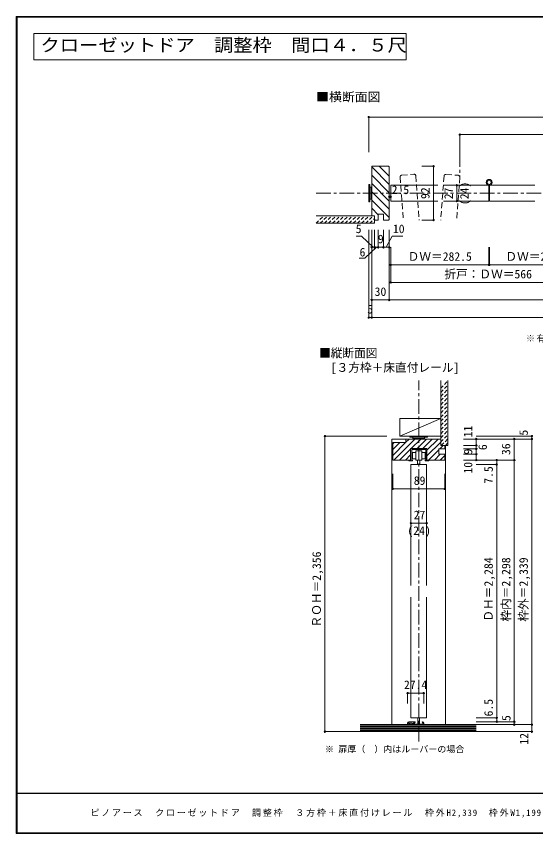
# Model space of a CAD drawing. Units: millimetres, scale not verified. Extents: x -973 to 977, y -718 to 696.
# Drawn here: x -973 to -85, y -701 to 696 of the extents above; entities that cross this region are included whole.
import ezdxf
from ezdxf.enums import TextEntityAlignment as Align

# ---------------------------------------------------------------- set-up
doc = ezdxf.new("R2010")
doc.units = ezdxf.units.MM
doc.header["$LTSCALE"] = 5
doc.header["$PDMODE"] = 32
doc.header["$PDSIZE"] = 2.5
for name, pattern in [('CHAIN1', [8, 5, -1, 1, -1]), ('DASHED1', [1.8, 1.2, -0.6]), ('DASHED2', [3, 2, -1])]:
    doc.linetypes.add(name, pattern=pattern)
for name, color, linetype, lineweight in [('0-1_通り芯', 4, 'CHAIN1', 9), ('0-3_仕上げ', 2, 'Continuous', 9), ('0-4_枠', 7, 'Continuous', 9), ('0-6_扉', 6, 'Continuous', 9), ('0-7_金物', 7, 'Continuous', 9), ('0-A_文字', 7, 'Continuous', 9), ('0-B_寸法', 7, 'Continuous', 9), ('0-C_ハッチ', 4, 'DASHED1', 9), ('F-1_枠', 6, 'Continuous', 9)]:
    doc.layers.add(name, color=color, linetype=linetype, lineweight=lineweight)
doc.layers.add('F-A_文字', color=7, linetype='Continuous')
doc.styles.add('ＭＳ ゴシック', font='')
doc.styles.get('ＭＳ ゴシック').set_extended_font_data('MS Gothic')

msp = doc.modelspace()

# ---------------------------------------------------------------- linework, layer by layer
at = {"layer": '0-1_通り芯'}
for p, q in [((-214.664, 463.658), (-214.664, 421.422)), ((-460.347, 393.658), (463.653, 393.658)), ((-284.847, -543.189), (-284.847, 73.5))]:
    msp.add_line(p, q, dxfattribs=at)
at = {"layer": '0-3_仕上げ'}
for p, q in [((-360.347, 354.658), (-460.347, 354.658)), ((-360.347, 342.158), (-460.347, 342.158)), ((-247.347, -37.5), (-247.347, 73.5)), ((-234.847, -37.5), (-234.847, 73.5)), ((-234.847, -37.5), (-247.347, -37.5)), ((-186.347, -514.5), (-385.347, -514.5)), ((-385.347, -526.5), (-186.347, -526.5))]:
    msp.add_line(p, q, dxfattribs=at)
at = {"layer": '0-3_仕上げ', "color": 4}
for p, q in [((-247.347, 8.524), (-317.347, -21.476)), ((-317.347, 8.524), (-317.347, -21.476)), ((-247.347, 8.524), (-317.347, 8.524)), ((-247.347, -32.476), (-247.347, -2.476)), ((-317.347, -21.476), (-247.347, -21.476))]:
    msp.add_line(p, q, dxfattribs=at)
at = {"layer": '0-3_仕上げ', "color": 7}
for p, q in [((-385.347, -516.5), (-186.347, -516.5)), ((-385.347, -518.5), (-186.347, -518.5)), ((-385.347, -520.5), (-186.347, -520.5)), ((-385.347, -522.5), (-186.347, -522.5)), ((-385.347, -524.5), (-186.347, -524.5))]:
    msp.add_line(p, q, dxfattribs=at)
at = {"layer": '0-4_枠', "color": 3}
for p, q in [((-365.347, 439.658), (-365.347, 354.658)), ((-336.347, 439.658), (-365.347, 439.658)), ((-336.347, 439.658), (-335.347, 438.658)), ((-335.347, 438.658), (-335.347, 348.658)), ((-360.347, 354.658), (-365.347, 354.658)), ((-360.347, 354.658), (-360.347, 347.658)), ((-354.347, 357.658), (-354.347, 347.658)), ((-345.347, 357.658), (-354.347, 357.658)), ((-345.347, 357.658), (-345.347, 347.658)), ((-354.347, 347.658), (-360.347, 347.658)), ((-336.347, 347.658), (-345.347, 347.658)), ((-335.347, 348.658), (-336.347, 347.658)), ((-306.847, -26.5), (-247.347, -26.5)), ((-306.847, -26.5), (-306.847, -32.5)), ((-247.347, -37.5), (-247.347, -26.5)), ((-329.347, -32.5), (-306.847, -32.5)), ((-329.347, -32.5), (-329.347, -62.5)), ((-247.347, -37.5), (-240.347, -37.5)), ((-240.347, -37.5), (-240.347, -43.5)), ((-298.847, -42.5), (-270.847, -42.5)), ((-270.847, -42.5), (-270.847, -62.5)), ((-250.347, -43.5), (-250.347, -52.5)), ((-250.347, -43.5), (-240.347, -43.5)), ((-250.347, -52.5), (-240.347, -52.5)), ((-240.347, -52.5), (-240.347, -62.5)), ((-270.847, -62.5), (-240.347, -62.5))]:
    msp.add_line(p, q, dxfattribs=at)
at = {"layer": '0-4_枠', "color": 4}
for p, q in [((-330.847, -514.5), (-330.847, -26.5)), ((-306.847, -26.5), (-330.847, -26.5)), ((-238.847, -514.5), (-238.847, -37.5))]:
    msp.add_line(p, q, dxfattribs=at)
at = {"layer": '0-4_枠'}
for p, q in [((-303.847, -514.5), (-303.847, -511.8)), ((-303.847, -514.5), (-302.847, -514.5)), ((-302.847, -514.5), (-302.847, -511.757)), ((-301.847, -509.8), (-298.147, -509.8)), ((-300.947, -514.5), (-299.847, -514.5)), ((-299.847, -514.5), (-299.847, -511.9)), ((-299.747, -511.8), (-295.947, -511.8)), ((-297.847, -510.1), (-298.147, -509.8)), ((-297.847, -510.1), (-297.547, -509.8)), ((-291.247, -509.8), (-297.547, -509.8)), ((-295.847, -514.5), (-295.847, -511.9)), ((-295.847, -514.5), (-294.747, -514.5)), ((-294.747, -514.5), (-294.747, -512.574)), ((-294.659, -512.362), (-293.659, -511.362)), ((-293.147, -511.574), (-293.147, -513.5)), ((-292.147, -514.5), (-276.447, -514.5)), ((-292.047, -511.1), (-292.047, -513.1)), ((-291.147, -510.8), (-291.747, -510.8)), ((-291.547, -513.6), (-285.147, -513.6)), ((-290.947, -510.1), (-290.947, -510.6)), ((-284.847, -513.9), (-285.147, -513.6)), ((-278.747, -510.1), (-278.747, -510.6)), ((-278.547, -510.8), (-277.947, -510.8)), ((-277.647, -511.1), (-277.647, -513.1)), ((-276.447, -511.8), (-276.447, -514.5))]:
    msp.add_line(p, q, dxfattribs=at)
at = {"layer": '0-4_枠', "color": 3}
msp.add_lwpolyline([(-329.347, -62.5), (-298.847, -62.5), (-298.847, -42.5)], dxfattribs=at)
at = {"layer": '0-4_枠'}
for points in [[(-300.947, -514.5), (-300.947, -512.45), (-301.993, -511.404)], [(-284.847, -513.9), (-284.547, -513.6), (-278.147, -513.6)]]:
    msp.add_lwpolyline(points, dxfattribs=at)
for centre, radius, start, end in [((-301.847, -511.8), 2, 90, 180), ((-302.347, -511.757), 0.5, 45, 180), ((-299.747, -511.9), 0.1, 90, 180), ((-295.947, -511.9), 0.1, 0, 90), ((-294.447, -512.574), 0.3, 135, 180), ((-293.447, -511.574), 0.3, 360, 135), ((-292.147, -513.5), 1, 180, 270), ((-291.747, -511.1), 0.3, 90, 180), ((-291.547, -513.1), 0.5, 180, 270), ((-291.247, -510.1), 0.3, 360, 90), ((-291.147, -510.6), 0.2, 270, 360), ((-278.447, -510.1), 0.3, 90, 180), ((-278.547, -510.6), 0.2, 180, 270), ((-278.447, -511.8), 2, 360, 90), ((-278.147, -513.1), 0.5, 270, 0), ((-277.947, -511.1), 0.3, 0, 90)]:
    msp.add_arc(centre, radius, start, end, dxfattribs=at)
at = {"layer": '0-6_扉', "color": 2, "linetype": 'DASHED2'}
for p, q in [((-316.739, 421.194), (-311.15, 347.658)), ((-313.975, 424.413), (-293.035, 426.004)), ((-289.816, 423.24), (-284.072, 347.658)), ((-241.586, 423.013), (-247.313, 347.658)), ((-238.367, 425.777), (-217.428, 424.186)), ((-214.664, 420.967), (-220.235, 347.658))]:
    msp.add_line(p, q, dxfattribs=at)
at = {"layer": '0-6_扉'}
for p, q in [((-332.847, 407.158), (-252.347, 407.158)), ((-332.847, 407.158), (-332.847, 380.158)), ((-163.847, 407.158), (-86.347, 407.158)), ((-163.847, 407.158), (-86.347, 407.158)), ((-163.847, 407.158), (-163.847, 380.158)), ((-332.847, 380.158), (-252.347, 380.158)), ((-242.347, 380.158), (-164.847, 380.158)), ((-163.847, 380.158), (-86.347, 380.158)), ((-298.347, -70), (-298.347, -276.5)), ((-271.347, -70), (-298.347, -70)), ((-271.347, -70), (-271.347, -276.5)), ((-298.347, -296.5), (-298.347, -503)), ((-271.347, -296.5), (-271.347, -503)), ((-298.347, -503), (-271.347, -503))]:
    msp.add_line(p, q, dxfattribs=at)
msp.add_lwpolyline([(-242.347, 407.158), (-164.847, 407.158), (-164.847, 380.158)], dxfattribs=at)
at = {"layer": '0-6_扉', "color": 2, "linetype": 'DASHED2'}
for centre, start, end in [((-313.747, 421.422), 94.34602, 184.34602), ((-292.808, 423.013), 4.34602, 94.34602), ((-238.595, 422.786), 85.65398, 175.65398), ((-217.655, 421.194), 355.65398, 85.65398)]:
    msp.add_arc(centre, 3, start, end, dxfattribs=at)
at = {"layer": '0-7_金物'}
for p, q in [((-370.347, 378.658), (-370.347, 408.658)), ((-370.347, 408.658), (-368.347, 408.658)), ((-368.347, 378.658), (-368.347, 408.658)), ((-368.347, 403.658), (-366.347, 403.658)), ((-366.347, 383.658), (-366.347, 403.658)), ((-365.347, 402.658), (-366.347, 402.658)), ((-370.347, 378.658), (-368.347, 378.658)), ((-368.347, 383.658), (-366.347, 383.658)), ((-366.347, 384.658), (-365.347, 384.658)), ((-299.847, -21.476), (-299.847, -23.476)), ((-299.847, -21.476), (-269.847, -21.476)), ((-299.847, -23.476), (-269.847, -23.476)), ((-294.847, -23.476), (-294.847, -25.476)), ((-294.847, -25.476), (-274.847, -25.476)), ((-293.847, -25.476), (-293.847, -26.5)), ((-275.847, -26.5), (-275.847, -25.476)), ((-274.847, -23.476), (-274.847, -25.476)), ((-269.847, -21.476), (-269.847, -23.476)), ((-296.847, -44.5), (-296.847, -62.5)), ((-272.847, -44.5), (-296.847, -44.5)), ((-295.817, -49.298), (-295.817, -60.298)), ((-289.847, -49.298), (-295.817, -49.298)), ((-272.847, -62.5), (-272.847, -44.5)), ((-298.847, -62.5), (-301.847, -62.5)), ((-301.847, -62.5), (-301.847, -63.5)), ((-295.68, -63.5), (-301.847, -63.5)), ((-296.847, -62.5), (-295.68, -62.5)), ((-295.817, -60.298), (-289.847, -60.298)), ((-295.68, -63.5), (-295.68, -62.5)), ((-289.847, -62.5), (-279.847, -62.5)), ((-286.847, -62.5), (-286.847, -70)), ((-282.847, -70), (-282.847, -62.5)), ((-279.847, -60.298), (-273.817, -60.298)), ((-274.145, -63.5), (-267.847, -63.5)), ((-270.847, -62.5), (-267.847, -62.5)), ((-267.847, -62.5), (-267.847, -63.5)), ((-286.847, -70), (-282.847, -70)), ((-286.347, -503.042), (-286.347, -513.6)), ((-283.347, -513.6), (-286.347, -513.6)), ((-283.347, -503.042), (-283.347, -513.6))]:
    msp.add_line(p, q, dxfattribs=at)
for points in [[(-279.847, -62.5), (-279.847, -46.5), (-289.847, -46.5), (-289.847, -62.5)], [(-273.817, -60.298), (-273.817, -49.298), (-279.847, -49.298)], [(-274.145, -63.5), (-274.145, -62.5), (-272.847, -62.5)]]:
    msp.add_lwpolyline(points, dxfattribs=at)
at = {"layer": '0-A_文字', "color": 3}
for p, q in [((-943.333, 621.667), (-943.333, 666.667)), ((-943.333, 666.667), (-306.512, 666.667)), ((-306.512, 621.667), (-306.512, 666.667)), ((-943.333, 621.667), (-306.512, 621.667))]:
    msp.add_line(p, q, dxfattribs=at)
at = {"layer": '0-A_文字', "color": 4}
for p, q in [((-276.447, -460.6), (-303.847, -460.6)), ((-303.847, -460.6), (-303.847, -478.62)), ((-276.447, -460.6), (-276.447, -478.62))]:
    msp.add_line(p, q, dxfattribs=at)
at = {"layer": '0-A_文字'}
for radius in [5, 3.5]:
    msp.add_circle((-164.347, 412.158), radius, dxfattribs=at)
for p in [(-303.847, -460.6), (-276.447, -460.6)]:
    msp.add_point(p, dxfattribs=at)
at = {"layer": '0-B_寸法', "color": 4}
for p, q in [((-370.347, 523.658), (-370.347, 463.658)), ((-370.347, 523.658), (373.653, 523.658)), ((-214.664, 493.658), (-214.664, 463.658)), ((-214.664, 493.658), (217.97, 493.658)), ((-279.359, 439.658), (-259.563, 439.658)), ((-259.563, 347.658), (-259.563, 439.658)), ((-219.618, 380.158), (-219.618, 407.158)), ((-332.847, 400.948), (-332.847, 387.393)), ((-279.359, 347.658), (-259.563, 347.658)), ((-370.347, 181.158), (-370.347, 331.158)), ((-365.347, 181.158), (-365.347, 331.158)), ((-360.347, 301.158), (-360.347, 331.158)), ((-354.347, 301.158), (-354.347, 331.158)), ((-345.347, 301.158), (-345.347, 331.158)), ((-335.347, 211.158), (-335.347, 331.158)), ((-382.995, 319.975), (-392.177, 319.975)), ((-362.995, 301.158), (-382.995, 319.975)), ((-357.347, 301.158), (-377.347, 282.34)), ((-335.347, 301.158), (-365.347, 301.158)), ((-332.847, 241.158), (-332.847, 301.158)), ((-164.847, 271.158), (-164.847, 301.158)), ((-163.847, 271.158), (-163.847, 301.158)), ((-377.347, 282.34), (-386.528, 282.34)), ((-332.847, 271.158), (-164.847, 271.158)), ((-163.847, 271.158), (0.653, 271.158)), ((-332.847, 241.158), (0.653, 241.158)), ((-365.347, 211.158), (-335.347, 211.158)), ((-335.347, 211.158), (338.653, 211.158)), ((-370.347, 181.158), (-365.347, 181.158)), ((-365.347, 181.158), (368.653, 181.158)), ((-445.347, -21.5), (-445.347, -526.5)), ((-445.347, -21.5), (-339.347, -21.5)), ((-186.347, -26.5), (-208.347, -26.5)), ((-91.347, -21.5), (-186.347, -21.5)), ((-186.347, -26.5), (-91.347, -26.5)), ((-186.347, -26.5), (-186.347, -37.5)), ((-121.347, -514.5), (-121.347, -26.5)), ((-91.347, -526.5), (-91.347, -21.5)), ((-186.347, -37.5), (-208.347, -37.5)), ((-186.347, -37.5), (-186.347, -43.5)), ((-186.347, -43.5), (-208.347, -43.5)), ((-186.347, -52.5), (-208.347, -52.5)), ((-186.347, -43.5), (-186.347, -52.5)), ((-186.347, -52.5), (-186.347, -62.5)), ((-186.347, -62.5), (-208.347, -62.5)), ((-186.347, -62.5), (-151.347, -62.5)), ((-151.347, -509.5), (-151.347, -62.5)), ((-151.347, -62.5), (-121.347, -62.5)), ((-186.347, -70), (-151.347, -70)), ((-329.347, -111.747), (-329.347, -86.129)), ((-240.347, -111.747), (-240.347, -86.129)), ((-329.347, -111.747), (-240.347, -111.747)), ((-298.347, -156.292), (-298.347, -170.332)), ((-271.347, -156.292), (-271.347, -170.332)), ((-271.347, -170.332), (-298.347, -170.332)), ((-186.347, -503), (-151.347, -503)), ((-186.347, -509.5), (-121.347, -509.5)), ((-186.347, -514.5), (-91.347, -514.5)), ((-445.347, -526.5), (-385.347, -526.5)), ((-186.347, -526.5), (-91.347, -526.5))]:
    msp.add_line(p, q, dxfattribs=at)
for points in [[(-335.347, 400.948), (-335.347, 387.393), (-332.847, 387.393)], [(-340.347, 301.158), (-330.534, 319.975), (-312.257, 319.975)]]:
    msp.add_lwpolyline(points, dxfattribs=at)
at = {"layer": '0-B_寸法'}
for p in [(-370.347, 523.658), (-214.664, 493.658), (-259.563, 439.658), (-219.618, 407.158), (-335.347, 387.393), (-332.847, 387.393), (-219.618, 380.158), (-259.563, 347.658), (-365.347, 301.158), (-360.347, 301.158), (-354.347, 301.158), (-345.347, 301.158), (-335.347, 301.158), (-332.847, 271.158), (-164.847, 271.158), (-163.847, 271.158), (-332.847, 241.158), (-365.347, 211.158), (-335.347, 211.158), (-370.347, 181.158), (-365.347, 181.158), (-445.347, -21.5), (-186.347, -26.5), (-121.347, -26.5), (-91.347, -21.5), (-91.347, -26.5), (-186.347, -37.5), (-186.347, -43.5), (-186.347, -52.5), (-186.347, -62.5), (-151.347, -62.5), (-151.347, -70), (-121.347, -62.5), (-329.347, -111.747), (-240.347, -111.747), (-298.347, -170.332), (-271.347, -170.332), (-151.347, -503), (-151.347, -509.5), (-121.347, -509.5), (-121.347, -514.5), (-91.347, -514.5), (-445.347, -526.5), (-91.347, -526.5)]:
    msp.add_point(p, dxfattribs=at)
at = {"layer": '0-C_ハッチ', "linetype": 'Continuous'}
for p, q in [((-365.347, 438.481), (-335.347, 408.481)), ((-352.381, 439.658), (-335.347, 422.623)), ((-365.347, 431.38), (-365.069, 431.658)), ((-365.347, 424.339), (-335.347, 394.339)), ((-335.347, 380.197), (-365.347, 410.197)), ((-335.347, 366.055), (-365.347, 396.055)), ((-365.347, 381.913), (-335.347, 351.913)), ((-365.347, 367.77), (-354.347, 356.77)), ((-360.347, 348.628), (-359.376, 347.658)), ((-327.469, -62.5), (-291.469, -26.5)), ((-306.847, -31.979), (-301.368, -26.5)), ((-297.569, -42.5), (-281.569, -26.5)), ((-287.669, -42.5), (-271.67, -26.5)), ((-277.77, -42.5), (-261.77, -26.5)), ((-270.847, -45.476), (-251.871, -26.5)), ((-329.347, -34.68), (-327.167, -32.5)), ((-329.347, -44.58), (-317.268, -32.5)), ((-329.347, -54.479), (-307.368, -32.5)), ((-270.847, -55.376), (-247.347, -31.876)), ((-249.072, -43.5), (-243.072, -37.5)), ((-317.569, -62.5), (-298.847, -43.778)), ((-307.67, -62.5), (-298.847, -53.677)), ((-268.072, -62.5), (-250.347, -44.775)), ((-258.172, -62.5), (-248.172, -52.5)), ((-248.273, -62.5), (-240.347, -54.574)), ((-299.27, -62.5), (-298.847, -62.077))]:
    msp.add_line(p, q, dxfattribs=at)
at = {"layer": '0-C_ハッチ'}
for p, q in [((-460.347, 342.294), (-447.983, 354.658)), ((-453.412, 342.158), (-440.912, 354.658)), ((-446.341, 342.158), (-433.841, 354.658)), ((-439.27, 342.158), (-426.77, 354.658)), ((-432.199, 342.158), (-419.699, 354.658)), ((-425.128, 342.158), (-412.628, 354.658)), ((-418.057, 342.158), (-405.557, 354.658)), ((-410.986, 342.158), (-398.486, 354.658)), ((-403.915, 342.158), (-391.415, 354.658)), ((-396.844, 342.158), (-384.344, 354.658)), ((-389.773, 342.158), (-377.273, 354.658)), ((-382.702, 342.158), (-370.202, 354.658)), ((-375.631, 342.158), (-363.131, 354.658)), ((-368.56, 342.158), (-360.347, 350.37)), ((-361.488, 342.158), (-360.347, 343.299)), ((-247.347, 60.387), (-234.847, 72.887)), ((-247.347, 53.316), (-234.847, 65.816)), ((-247.347, 46.245), (-234.847, 58.745)), ((-247.347, 39.174), (-234.847, 51.674)), ((-247.347, 32.103), (-234.847, 44.603)), ((-247.347, 25.032), (-234.847, 37.532)), ((-247.347, 17.961), (-234.847, 30.461)), ((-247.347, 10.89), (-234.847, 23.39)), ((-247.347, 3.819), (-234.847, 16.319)), ((-247.347, -3.252), (-234.847, 9.248)), ((-247.347, -10.323), (-234.847, 2.177)), ((-247.347, -17.394), (-234.847, -4.894)), ((-247.347, -24.465), (-234.847, -11.965)), ((-247.347, -31.536), (-234.847, -19.036)), ((-246.24, -37.5), (-234.847, -26.108)), ((-239.168, -37.5), (-234.847, -33.179))]:
    msp.add_line(p, q, dxfattribs=at)
at = {"layer": '0-C_ハッチ', "color": 2, "linetype": 'Continuous'}
msp.add_line((-360.347, 354.658), (-360.347, 342.158), dxfattribs=at)
at = {"layer": 'F-1_枠'}
for p, q in [((-973.347, 695.833), (-973.347, -700.833)), ((-973.347, 695.833), (976.653, 695.833)), ((-973.347, 695), (976.653, 695)), ((-973.347, 694.167), (976.653, 694.167)), ((-972.514, 695.833), (-972.514, -700.833)), ((-971.68, 695.833), (-971.68, -700.833)), ((976.653, -631.667), (-973.347, -631.667)), ((976.653, -632.5), (-973.347, -632.5)), ((976.653, -699.167), (-973.347, -699.167)), ((976.653, -700), (-973.347, -700)), ((976.653, -700.833), (-973.347, -700.833))]:
    msp.add_line(p, q, dxfattribs=at)

# ---------------------------------------------------------------- texts
at = {"layer": '0-A_文字', "color": 3, "style": 'ＭＳ ゴシック', "width": 1.1}
msp.add_text('クローゼットドア\u3000調整枠\u3000間口４．５尺', height=21.99, dxfattribs=at).set_placement((-932.083, 629.167), align=Align.BOTTOM_LEFT)
at = {"layer": '0-A_文字', "style": 'ＭＳ ゴシック', "width": 1.1}
msp.add_text('■横断面図', height=14.66, dxfattribs=at).set_placement((-460.347, 546.358), align=Align.BOTTOM_LEFT)
at = {"layer": '0-A_文字', "style": 'ＭＳ ゴシック'}
for s, height, p in [('■縦断面図', 14.66, (-455.433, 108.681)), ('\u3000[３方枠＋床直付レール]', 14.66, (-455.433, 83.928)), ('27.4', 14.66, (-310.147, -458.1)), ('※ 扉厚（\u3000）内はルーバーの場合', 11, (-445.347, -565.307))]:
    msp.add_text(s, height=height, dxfattribs=at).set_placement(p, align=Align.BOTTOM_LEFT)
at = {"layer": '0-A_文字', "insert": (-101.347, 138.658), "char_height": 11, "attachment_point": 7, "style": 'ＭＳ ゴシック'}
msp.add_mtext('\\T1.17;※有効開口寸法は扉の厚さや調整によって若干異なります。', dxfattribs=at)
at = {"layer": '0-B_寸法', "style": 'ＭＳ ゴシック'}
for s, p in [('2.5', (-331.167, 387.685)), ('5', (-392.704, 320.999)), ('10', (-329.052, 320.972)), ('9', (-354.847, 303.658)), ('6', (-386.097, 281.15)), ('ＤＷ＝282.5', (-303.847, 273.658)), ('ＤＷ＝282.5', (-136.597, 273.658)), ('折戸：ＤＷ＝566', (-241.097, 243.658)), ('30', (-360.347, 213.658)), ('5', (-372.847, 183.658)), ('89', (-293.347, -109.247)), ('27', (-293.597, -167.832)), ('(24)', (-304.222, -194.701))]:
    msp.add_text(s, height=14.66, dxfattribs=at).set_placement(p, align=Align.BOTTOM_LEFT)
for s, p in [('(24)', (-195.069, 373.283)), ('92', (-262.064, 383.693)), ('27', (-222.118, 383.283)), ('11', (-188.847, -23.5)), ('5', (-93.847, -20.573)), ('6', (-163.847, -45.5)), ('36', (-123.847, -53.875)), ('9', (-188.847, -53)), ('10', (-188.847, -85.5)), ('7.5', (-153.752, -102.88)), ('ＲＯＨ＝2,356', (-447.847, -348.588)), ('ＤＨ＝2,284', (-153.847, -338.588)), ('枠内＝2,298', (-123.847, -338.588)), ('枠外＝2,339', (-93.847, -338.588)), ('6.5', (-153.758, -500.557)), ('5', (-123.451, -508.32)), ('12', (-92.938, -548.858))]:
    msp.add_text(s, height=14.66, rotation=90, dxfattribs=at).set_placement(p, align=Align.BOTTOM_LEFT)
at = {"layer": 'F-A_文字', "insert": (-846.68, -673.333), "char_height": 11, "attachment_point": 7, "style": 'ＭＳ ゴシック'}
msp.add_mtext('\\T1.2;ピノアース\u3000クローゼットドア\\~\\~調整枠\u3000３方枠＋床直付けレール\u3000枠外H2,339\u3000枠外W1,199', dxfattribs=at)

doc.saveas('drawing.dxf')
